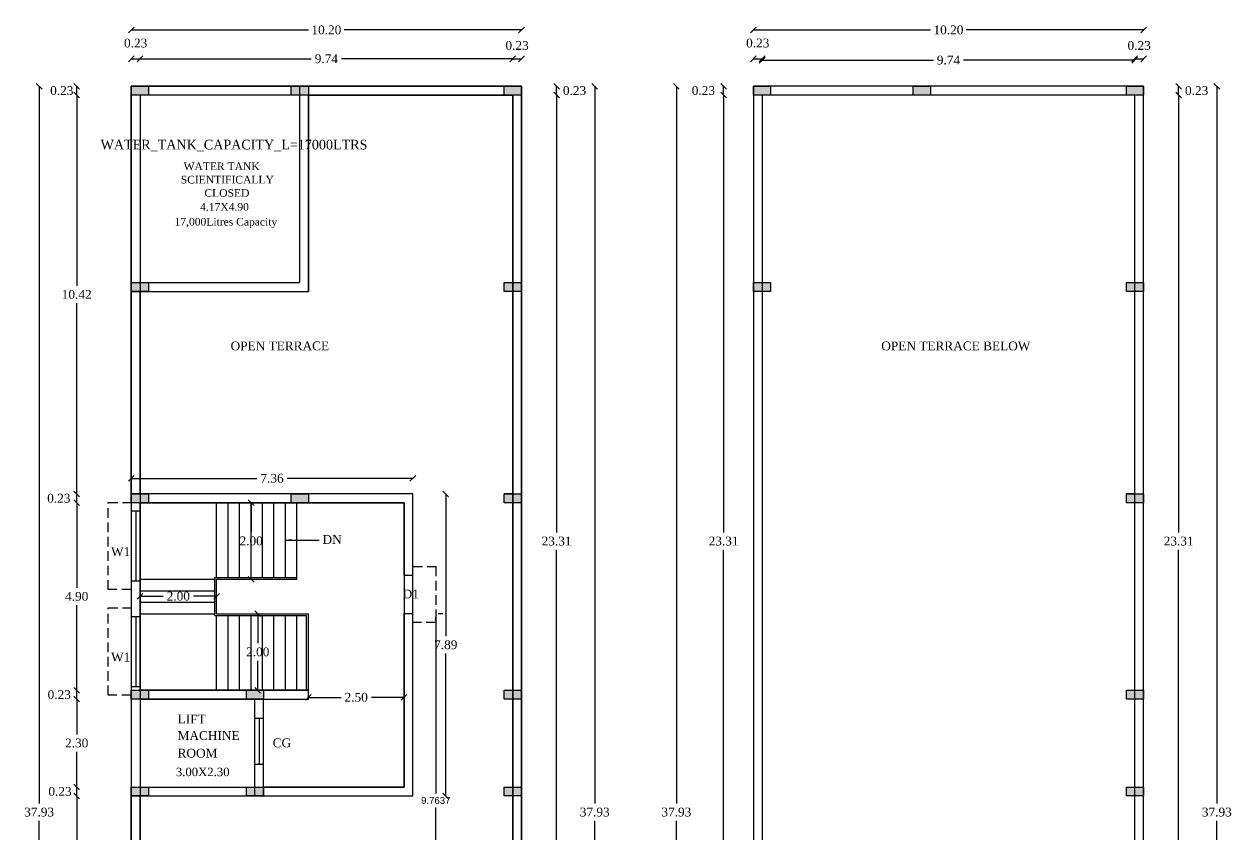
# Model space of a CAD drawing. Header units: metres. Extents: x 7889 to 8063, y -2348 to -2272.
# Drawn here: x 7954.78 to 7986.35, y -2320.19 to -2299.03 of the extents above; entities that cross this region are included whole.
import ezdxf
from ezdxf.enums import TextEntityAlignment as Align

# ---------------------------------------------------------------- set-up
doc = ezdxf.new("R2010")
doc.units = ezdxf.units.M
doc.header["$MEASUREMENT"] = 0
doc.linetypes.add('HIDDEN', pattern=[0.375, 0.25, -0.125])
for name, color, linetype in [('BLK_1_FLR_4_BLT_UP_AREA', 7, 'Continuous'), ('BLK_1_FLR_4_CARPET_AREA', 10, 'Continuous'), ('BLK_1_FLR_4_ROOF_AREA', 7, 'Continuous'), ('BLK_1_FLR_5_ROOF_AREA', 7, 'Continuous'), ('SOLAR_PANEL', 1, 'Continuous'), ('WATER_TANK_CALCULATION', 150, 'Continuous')]:
    doc.layers.add(name, color=color, linetype=linetype)
doc.layers.add('BLK_1_FLR_4_LIFT_1', color=232, linetype='Continuous', lineweight=0)
doc.layers.add('DIST_EXIT', color=7, linetype='Continuous', lineweight=0)
doc.styles.add('ED', font='romantic.ttf', dxfattribs={"width": 0.96})
doc.styles.add('Isa-', font='times.ttf')
doc.styles.get("Standard").update_dxf_attribs({"font": 'arial.ttf'})
doc.styles.add('STYLE2', font='times.ttf')
doc.dimstyles.new('ISO-25', dxfattribs={"dimscale": 0, "dimtxt": 0.23, "dimasz": 0.15, "dimexe": 1.25, "dimexo": 0.625, "dimgap": 0.11, "dimtad": 0, "dimtih": 1, "dimtoh": 1, "dimzin": 1, "dimdsep": 46, "dimtxsty": 'STYLE2', "dimblk": 'OBLIQUE', "dimcen": 0, "dimse1": 1, "dimse2": 1, "dimclrd": 1, "dimclrt": 3, "dimadec": 0, "dimazin": 2, "dimtfac": 1, "dimtix": 1, "dimtofl": 0, "dimtmove": 0, "dimatfit": 3, "dimfxl": 0, "dimtolj": 1, "dimarcsym": 0})
doc.dimstyles.new('STANDARD$0', dxfattribs={"dimtxt": 0.5, "dimasz": 0.1, "dimexe": 2, "dimexo": 2, "dimgap": 0, "dimtad": 0, "dimzin": 0, "dimdsep": 46, "dimtxsty": 'Standard', "dimblk": 'OBLIQUE', "dimcen": -0.0625, "dimse1": 1, "dimse2": 1, "dimclrd": 3, "dimclre": 9, "dimadec": 0, "dimazin": 0, "dimtfac": 1, "dimtix": 1, "dimtofl": 0, "dimtmove": 2, "dimatfit": 3, "dimldrblk": 'OBLIQUE', "dimfxl": 0, "dimtolj": 1, "dimtzin": 0, "dimarcsym": 0})

# ---------------------------------------------------------------- blocks, each defined once
blk = doc.blocks.new('_Oblique')
at = {"color": 0, "linetype": 'ByBlock', "lineweight": -2}
blk.add_line((-0.5, -0.5), (0.5, 0.5), dxfattribs=at)
blk = doc.blocks.new('*D276')
at = {"color": 1, "lineweight": -2}
for p, q in [((7957.813, -2313.98), (7958.416, -2313.98)), ((7959.813, -2313.98), (7959.211, -2313.98))]:
    blk.add_line(p, q, dxfattribs=at)
at = {"layer": 'Defpoints', "color": 0}
for p in [(7957.813, -2313.996), (7959.813, -2313.98), (7959.813, -2313.986)]:
    blk.add_point(p, dxfattribs=at)
at = {"color": 1, "lineweight": -2, "xscale": 0.15, "yscale": 0.15, "zscale": 0.15, "rotation": 180}
blk.add_blockref('_Oblique', (7957.813, -2313.98), dxfattribs=at)
at = {"color": 1, "lineweight": -2, "xscale": 0.15, "yscale": 0.15, "zscale": 0.15}
blk.add_blockref('_Oblique', (7959.813, -2313.98), dxfattribs=at)
at = {"color": 3, "insert": (7958.813, -2313.98), "char_height": 0.23, "attachment_point": 5, "style": 'STYLE2'}
blk.add_mtext('\\A1;2.00', dxfattribs=at)
blk = doc.blocks.new('*D277')
at = {"color": 1, "lineweight": -2}
for p, q in [((7960.718, -2311.536), (7960.718, -2312.309)), ((7960.718, -2313.536), (7960.718, -2312.764))]:
    blk.add_line(p, q, dxfattribs=at)
at = {"layer": 'Defpoints', "color": 0}
for p in [(7960.718, -2311.536), (7960.847, -2311.536), (7960.718, -2313.536)]:
    blk.add_point(p, dxfattribs=at)
at = {"color": 1, "lineweight": -2, "xscale": 0.15, "yscale": 0.15, "zscale": 0.15}
for p, rotation in [((7960.718, -2311.536), 90), ((7960.718, -2313.536), 270)]:
    blk.add_blockref('_Oblique', p, dxfattribs=dict(at, rotation=rotation))
at = {"color": 3, "insert": (7960.718, -2312.536), "char_height": 0.23, "attachment_point": 5, "style": 'STYLE2'}
blk.add_mtext('\\A1;2.00', dxfattribs=at)
blk = doc.blocks.new('*D278')
at = {"color": 1, "lineweight": -2}
for p, q in [((7960.889, -2314.436), (7960.889, -2315.209)), ((7960.889, -2316.436), (7960.889, -2315.664))]:
    blk.add_line(p, q, dxfattribs=at)
at = {"layer": 'Defpoints', "color": 0}
for p in [(7960.889, -2314.436), (7960.889, -2316.436), (7960.889, -2316.436)]:
    blk.add_point(p, dxfattribs=at)
at = {"color": 1, "lineweight": -2, "xscale": 0.15, "yscale": 0.15, "zscale": 0.15}
for p, rotation in [((7960.889, -2314.436), 90), ((7960.889, -2316.436), 270)]:
    blk.add_blockref('_Oblique', p, dxfattribs=dict(at, rotation=rotation))
at = {"color": 3, "insert": (7960.889, -2315.436), "char_height": 0.23, "attachment_point": 5, "style": 'STYLE2'}
blk.add_mtext('\\A1;2.00', dxfattribs=at)
blk = doc.blocks.new('*D314')
at = {"color": 1, "lineweight": -2}
for p, q in [((7962.213, -2316.622), (7963.066, -2316.622)), ((7964.713, -2316.622), (7963.861, -2316.622))]:
    blk.add_line(p, q, dxfattribs=at)
at = {"layer": 'Defpoints', "color": 0}
for p in [(7962.213, -2316.666), (7964.713, -2316.622), (7964.713, -2316.666)]:
    blk.add_point(p, dxfattribs=at)
at = {"color": 1, "lineweight": -2, "xscale": 0.15, "yscale": 0.15, "zscale": 0.15, "rotation": 180}
blk.add_blockref('_Oblique', (7962.213, -2316.622), dxfattribs=at)
at = {"color": 1, "lineweight": -2, "xscale": 0.15, "yscale": 0.15, "zscale": 0.15}
blk.add_blockref('_Oblique', (7964.713, -2316.622), dxfattribs=at)
at = {"color": 3, "insert": (7963.463, -2316.622), "char_height": 0.23, "attachment_point": 5, "style": 'STYLE2'}
blk.add_mtext('\\A1;2.50', dxfattribs=at)
blk = doc.blocks.new('*D283')
at = {"color": 1, "lineweight": -2}
blk.add_line((7957.583, -2299.94), (7957.813, -2299.94), dxfattribs=at)
at = {"layer": 'Defpoints', "color": 0}
for p in [(7957.813, -2299.94), (7957.583, -2301.94), (7957.813, -2301.94)]:
    blk.add_point(p, dxfattribs=at)
at = {"color": 1, "lineweight": -2, "xscale": 0.15, "yscale": 0.15, "zscale": 0.15, "rotation": 180}
blk.add_blockref('_Oblique', (7957.583, -2299.94), dxfattribs=at)
at = {"color": 1, "lineweight": -2, "xscale": 0.15, "yscale": 0.15, "zscale": 0.15}
blk.add_blockref('_Oblique', (7957.813, -2299.94), dxfattribs=at)
at = {"color": 3, "insert": (7957.698, -2299.53), "char_height": 0.23, "attachment_point": 5, "style": 'STYLE2'}
blk.add_mtext('\\A1;0.23', dxfattribs=at)
blk = doc.blocks.new('*D284')
at = {"color": 1, "lineweight": -2}
for p, q in [((7957.813, -2299.94), (7962.289, -2299.94)), ((7967.553, -2299.94), (7963.078, -2299.94))]:
    blk.add_line(p, q, dxfattribs=at)
at = {"layer": 'Defpoints', "color": 0}
for p in [(7967.553, -2299.94), (7957.813, -2301.94), (7967.553, -2303.779)]:
    blk.add_point(p, dxfattribs=at)
at = {"color": 1, "lineweight": -2, "xscale": 0.15, "yscale": 0.15, "zscale": 0.15, "rotation": 180}
blk.add_blockref('_Oblique', (7957.813, -2299.94), dxfattribs=at)
at = {"color": 1, "lineweight": -2, "xscale": 0.15, "yscale": 0.15, "zscale": 0.15}
blk.add_blockref('_Oblique', (7967.553, -2299.94), dxfattribs=at)
at = {"color": 3, "insert": (7962.683, -2299.94), "char_height": 0.23, "attachment_point": 5, "style": 'STYLE2'}
blk.add_mtext('\\A1;9.74', dxfattribs=at)
blk = doc.blocks.new('*D285')
at = {"color": 1, "lineweight": -2}
blk.add_line((7967.553, -2299.94), (7967.783, -2299.94), dxfattribs=at)
at = {"layer": 'Defpoints', "color": 0}
for p in [(7967.783, -2299.94), (7967.553, -2303.779), (7967.783, -2303.827)]:
    blk.add_point(p, dxfattribs=at)
at = {"color": 1, "lineweight": -2, "xscale": 0.15, "yscale": 0.15, "zscale": 0.15, "rotation": 180}
blk.add_blockref('_Oblique', (7967.553, -2299.94), dxfattribs=at)
at = {"color": 1, "lineweight": -2, "xscale": 0.15, "yscale": 0.15, "zscale": 0.15}
blk.add_blockref('_Oblique', (7967.783, -2299.94), dxfattribs=at)
at = {"color": 3, "insert": (7967.668, -2299.593), "char_height": 0.23, "attachment_point": 5, "style": 'STYLE2'}
blk.add_mtext('\\A1;0.23', dxfattribs=at)
blk = doc.blocks.new('*D286')
at = {"color": 1, "lineweight": -2}
for p, q in [((7957.583, -2299.186), (7962.217, -2299.186)), ((7967.783, -2299.186), (7963.149, -2299.186))]:
    blk.add_line(p, q, dxfattribs=at)
at = {"layer": 'Defpoints', "color": 0}
for p in [(7967.783, -2299.186), (7957.583, -2303.71), (7967.783, -2303.71)]:
    blk.add_point(p, dxfattribs=at)
at = {"color": 1, "lineweight": -2, "xscale": 0.15, "yscale": 0.15, "zscale": 0.15, "rotation": 180}
blk.add_blockref('_Oblique', (7957.583, -2299.186), dxfattribs=at)
at = {"color": 1, "lineweight": -2, "xscale": 0.15, "yscale": 0.15, "zscale": 0.15}
blk.add_blockref('_Oblique', (7967.783, -2299.186), dxfattribs=at)
at = {"color": 3, "insert": (7962.683, -2299.186), "char_height": 0.23, "attachment_point": 5, "style": 'STYLE2'}
blk.add_mtext('\\A1;10.20', dxfattribs=at)
blk = doc.blocks.new('*D296')
at = {"color": 1, "lineweight": -2}
for p, q in [((7956.157, -2319.196), (7956.157, -2321.469)), ((7956.157, -2324.196), (7956.157, -2321.924))]:
    blk.add_line(p, q, dxfattribs=at)
at = {"layer": 'Defpoints', "color": 0}
for p in [(7956.157, -2319.196), (7959.266, -2319.196), (7958.914, -2324.196)]:
    blk.add_point(p, dxfattribs=at)
at = {"color": 1, "lineweight": -2, "xscale": 0.15, "yscale": 0.15, "zscale": 0.15}
for p, rotation in [((7956.157, -2319.196), 90), ((7956.157, -2324.196), 270)]:
    blk.add_blockref('_Oblique', p, dxfattribs=dict(at, rotation=rotation))
at = {"color": 3, "insert": (7956.157, -2321.696), "char_height": 0.23, "attachment_point": 5, "style": 'STYLE2'}
blk.add_mtext('\\A1;5.00', dxfattribs=at)
blk = doc.blocks.new('*D297')
at = {"color": 1, "lineweight": -2}
blk.add_line((7956.157, -2319.196), (7956.157, -2318.966), dxfattribs=at)
at = {"layer": 'Defpoints', "color": 0}
for p in [(7956.157, -2318.966), (7959.315, -2318.966), (7959.266, -2319.196)]:
    blk.add_point(p, dxfattribs=at)
at = {"color": 1, "lineweight": -2, "xscale": 0.15, "yscale": 0.15, "zscale": 0.15}
for p, rotation in [((7956.157, -2318.966), 90), ((7956.157, -2319.196), 270)]:
    blk.add_blockref('_Oblique', p, dxfattribs=dict(at, rotation=rotation))
at = {"color": 3, "insert": (7955.721, -2319.081), "char_height": 0.23, "attachment_point": 5, "style": 'STYLE2'}
blk.add_mtext('\\A1;0.23', dxfattribs=at)
blk = doc.blocks.new('*D298')
at = {"color": 1, "lineweight": -2}
for p, q in [((7956.157, -2316.666), (7956.157, -2317.589)), ((7956.157, -2318.966), (7956.157, -2318.044))]:
    blk.add_line(p, q, dxfattribs=at)
at = {"layer": 'Defpoints', "color": 0}
for p in [(7956.157, -2316.666), (7959.403, -2316.666), (7959.315, -2318.966)]:
    blk.add_point(p, dxfattribs=at)
at = {"color": 1, "lineweight": -2, "xscale": 0.15, "yscale": 0.15, "zscale": 0.15}
for p, rotation in [((7956.157, -2316.666), 90), ((7956.157, -2318.966), 270)]:
    blk.add_blockref('_Oblique', p, dxfattribs=dict(at, rotation=rotation))
at = {"color": 3, "insert": (7956.157, -2317.816), "char_height": 0.23, "attachment_point": 5, "style": 'STYLE2'}
blk.add_mtext('\\A1;2.30', dxfattribs=at)
blk = doc.blocks.new('*D299')
at = {"color": 1, "lineweight": -2}
blk.add_line((7956.157, -2316.666), (7956.157, -2316.436), dxfattribs=at)
at = {"layer": 'Defpoints', "color": 0}
for p in [(7956.157, -2316.436), (7959.442, -2316.436), (7959.403, -2316.666)]:
    blk.add_point(p, dxfattribs=at)
at = {"color": 1, "lineweight": -2, "xscale": 0.15, "yscale": 0.15, "zscale": 0.15}
for p, rotation in [((7956.157, -2316.436), 90), ((7956.157, -2316.666), 270)]:
    blk.add_blockref('_Oblique', p, dxfattribs=dict(at, rotation=rotation))
at = {"color": 3, "insert": (7955.701, -2316.551), "char_height": 0.23, "attachment_point": 5, "style": 'STYLE2'}
blk.add_mtext('\\A1;0.23', dxfattribs=at)
blk = doc.blocks.new('*D300')
at = {"color": 1, "lineweight": -2}
for p, q in [((7956.157, -2311.536), (7956.157, -2313.759)), ((7956.157, -2316.436), (7956.157, -2314.214))]:
    blk.add_line(p, q, dxfattribs=at)
at = {"layer": 'Defpoints', "color": 0}
for p in [(7956.157, -2311.536), (7959.135, -2311.536), (7959.442, -2316.436)]:
    blk.add_point(p, dxfattribs=at)
at = {"color": 1, "lineweight": -2, "xscale": 0.15, "yscale": 0.15, "zscale": 0.15}
for p, rotation in [((7956.157, -2311.536), 90), ((7956.157, -2316.436), 270)]:
    blk.add_blockref('_Oblique', p, dxfattribs=dict(at, rotation=rotation))
at = {"color": 3, "insert": (7956.157, -2313.986), "char_height": 0.23, "attachment_point": 5, "style": 'STYLE2'}
blk.add_mtext('\\A1;4.90', dxfattribs=at)
blk = doc.blocks.new('*D301')
at = {"color": 1, "lineweight": -2}
blk.add_line((7956.157, -2311.536), (7956.157, -2311.306), dxfattribs=at)
at = {"layer": 'Defpoints', "color": 0}
for p in [(7956.157, -2311.306), (7959.132, -2311.306), (7959.135, -2311.536)]:
    blk.add_point(p, dxfattribs=at)
at = {"color": 1, "lineweight": -2, "xscale": 0.15, "yscale": 0.15, "zscale": 0.15}
for p, rotation in [((7956.157, -2311.306), 90), ((7956.157, -2311.536), 270)]:
    blk.add_blockref('_Oblique', p, dxfattribs=dict(at, rotation=rotation))
at = {"color": 3, "insert": (7955.69, -2311.421), "char_height": 0.23, "attachment_point": 5, "style": 'STYLE2'}
blk.add_mtext('\\A1;0.23', dxfattribs=at)
blk = doc.blocks.new('*D302')
at = {"color": 1, "lineweight": -2}
for p, q in [((7956.157, -2300.886), (7956.157, -2305.869)), ((7956.157, -2311.306), (7956.157, -2306.324))]:
    blk.add_line(p, q, dxfattribs=at)
at = {"layer": 'Defpoints', "color": 0}
for p in [(7956.157, -2300.886), (7960.089, -2300.886), (7959.132, -2311.306)]:
    blk.add_point(p, dxfattribs=at)
at = {"color": 1, "lineweight": -2, "xscale": 0.15, "yscale": 0.15, "zscale": 0.15}
for p, rotation in [((7956.157, -2300.886), 90), ((7956.157, -2311.306), 270)]:
    blk.add_blockref('_Oblique', p, dxfattribs=dict(at, rotation=rotation))
at = {"color": 3, "insert": (7956.157, -2306.096), "char_height": 0.23, "attachment_point": 5, "style": 'STYLE2'}
blk.add_mtext('\\A1;10.42', dxfattribs=at)
blk = doc.blocks.new('*D303')
at = {"color": 1, "lineweight": -2}
blk.add_line((7956.157, -2300.886), (7956.157, -2300.656), dxfattribs=at)
at = {"layer": 'Defpoints', "color": 0}
for p in [(7956.157, -2300.656), (7960.138, -2300.656), (7960.089, -2300.886)]:
    blk.add_point(p, dxfattribs=at)
at = {"color": 1, "lineweight": -2, "xscale": 0.15, "yscale": 0.15, "zscale": 0.15}
for p, rotation in [((7956.157, -2300.656), 90), ((7956.157, -2300.886), 270)]:
    blk.add_blockref('_Oblique', p, dxfattribs=dict(at, rotation=rotation))
at = {"color": 3, "insert": (7955.768, -2300.771), "char_height": 0.23, "attachment_point": 5, "style": 'STYLE2'}
blk.add_mtext('\\A1;0.23', dxfattribs=at)
blk = doc.blocks.new('*D304')
at = {"color": 1, "lineweight": -2}
for p, q in [((7955.175, -2300.656), (7955.175, -2319.394)), ((7955.175, -2338.586), (7955.175, -2319.849))]:
    blk.add_line(p, q, dxfattribs=at)
at = {"layer": 'Defpoints', "color": 0}
for p in [(7955.175, -2300.656), (7963.183, -2300.656), (7963.183, -2338.586)]:
    blk.add_point(p, dxfattribs=at)
at = {"color": 1, "lineweight": -2, "xscale": 0.15, "yscale": 0.15, "zscale": 0.15}
for p, rotation in [((7955.175, -2300.656), 90), ((7955.175, -2338.586), 270)]:
    blk.add_blockref('_Oblique', p, dxfattribs=dict(at, rotation=rotation))
at = {"color": 3, "insert": (7955.175, -2319.621), "char_height": 0.23, "attachment_point": 5, "style": 'STYLE2'}
blk.add_mtext('\\A1;37.93', dxfattribs=at)
blk = doc.blocks.new('*D346')
at = {"color": 1, "lineweight": -2}
for p, q in [((7968.7, -2300.886), (7968.7, -2312.314)), ((7968.7, -2324.196), (7968.7, -2312.769))]:
    blk.add_line(p, q, dxfattribs=at)
at = {"layer": 'Defpoints', "color": 0}
for p in [(7966.101, -2300.886), (7968.7, -2300.886), (7966.686, -2324.196)]:
    blk.add_point(p, dxfattribs=at)
at = {"color": 1, "lineweight": -2, "xscale": 0.15, "yscale": 0.15, "zscale": 0.15}
for p, rotation in [((7968.7, -2300.886), 90), ((7968.7, -2324.196), 270)]:
    blk.add_blockref('_Oblique', p, dxfattribs=dict(at, rotation=rotation))
at = {"color": 3, "insert": (7968.7, -2312.541), "char_height": 0.23, "attachment_point": 5, "style": 'STYLE2'}
blk.add_mtext('\\A1;23.31', dxfattribs=at)
blk = doc.blocks.new('*D347')
at = {"color": 1, "lineweight": -2}
blk.add_line((7968.7, -2300.886), (7968.7, -2300.656), dxfattribs=at)
at = {"layer": 'Defpoints', "color": 0}
for p in [(7966.139, -2300.656), (7968.7, -2300.656), (7966.101, -2300.886)]:
    blk.add_point(p, dxfattribs=at)
at = {"color": 1, "lineweight": -2, "xscale": 0.15, "yscale": 0.15, "zscale": 0.15}
for p, rotation in [((7968.7, -2300.656), 90), ((7968.7, -2300.886), 270)]:
    blk.add_blockref('_Oblique', p, dxfattribs=dict(at, rotation=rotation))
at = {"color": 3, "insert": (7969.17, -2300.771), "char_height": 0.23, "attachment_point": 5, "style": 'STYLE2'}
blk.add_mtext('\\A1;0.23', dxfattribs=at)
blk = doc.blocks.new('*D77')
at = {"color": 1, "lineweight": -2}
for p, q in [((7969.698, -2300.656), (7969.698, -2319.394)), ((7969.698, -2338.586), (7969.698, -2319.849))]:
    blk.add_line(p, q, dxfattribs=at)
at = {"layer": 'Defpoints', "color": 0}
for p in [(7963.183, -2300.656), (7969.698, -2300.656), (7963.183, -2338.586)]:
    blk.add_point(p, dxfattribs=at)
at = {"color": 1, "lineweight": -2, "xscale": 0.15, "yscale": 0.15, "zscale": 0.15}
for p, rotation in [((7969.698, -2300.656), 90), ((7969.698, -2338.586), 270)]:
    blk.add_blockref('_Oblique', p, dxfattribs=dict(at, rotation=rotation))
at = {"color": 3, "insert": (7969.698, -2319.621), "char_height": 0.23, "attachment_point": 5, "style": 'STYLE2'}
blk.add_mtext('\\A1;37.93', dxfattribs=at)
blk = doc.blocks.new('*D356')
at = {"color": 1, "lineweight": -2}
for p, q in [((7957.583, -2310.9), (7960.869, -2310.9)), ((7964.943, -2310.9), (7961.658, -2310.9))]:
    blk.add_line(p, q, dxfattribs=at)
at = {"layer": 'Defpoints', "color": 0}
for p in [(7957.583, -2310.9), (7957.583, -2311.306), (7964.943, -2311.306)]:
    blk.add_point(p, dxfattribs=at)
at = {"color": 1, "lineweight": -2, "xscale": 0.15, "yscale": 0.15, "zscale": 0.15, "rotation": 180}
blk.add_blockref('_Oblique', (7957.583, -2310.9), dxfattribs=at)
at = {"color": 1, "lineweight": -2, "xscale": 0.15, "yscale": 0.15, "zscale": 0.15}
blk.add_blockref('_Oblique', (7964.943, -2310.9), dxfattribs=at)
at = {"color": 3, "insert": (7961.263, -2310.9), "char_height": 0.23, "attachment_point": 5, "style": 'STYLE2'}
blk.add_mtext('\\A1;7.36', dxfattribs=at)
blk = doc.blocks.new('*D357')
at = {"color": 1, "lineweight": -2}
for p, q in [((7965.804, -2311.306), (7965.804, -2315.024)), ((7965.804, -2319.196), (7965.804, -2315.479))]:
    blk.add_line(p, q, dxfattribs=at)
at = {"layer": 'Defpoints', "color": 0}
for p in [(7964.943, -2311.306), (7964.943, -2319.196), (7965.804, -2319.196)]:
    blk.add_point(p, dxfattribs=at)
at = {"color": 1, "lineweight": -2, "xscale": 0.15, "yscale": 0.15, "zscale": 0.15}
for p, rotation in [((7965.804, -2311.306), 90), ((7965.804, -2319.196), 270)]:
    blk.add_blockref('_Oblique', p, dxfattribs=dict(at, rotation=rotation))
at = {"color": 3, "insert": (7965.804, -2315.251), "char_height": 0.23, "attachment_point": 5, "style": 'STYLE2'}
blk.add_mtext('\\A1;7.89', dxfattribs=at)
blk = doc.blocks.new('*D322')
at = {"color": 1, "lineweight": -2}
blk.add_line((7973.844, -2299.94), (7974.074, -2299.94), dxfattribs=at)
at = {"layer": 'Defpoints', "color": 0}
for p in [(7974.074, -2299.94), (7973.844, -2301.94), (7974.074, -2301.94)]:
    blk.add_point(p, dxfattribs=at)
at = {"color": 1, "lineweight": -2, "xscale": 0.15, "yscale": 0.15, "zscale": 0.15, "rotation": 180}
blk.add_blockref('_Oblique', (7973.844, -2299.94), dxfattribs=at)
at = {"color": 1, "lineweight": -2, "xscale": 0.15, "yscale": 0.15, "zscale": 0.15}
blk.add_blockref('_Oblique', (7974.074, -2299.94), dxfattribs=at)
at = {"color": 3, "insert": (7973.959, -2299.53), "char_height": 0.23, "attachment_point": 5, "style": 'STYLE2'}
blk.add_mtext('\\A1;0.23', dxfattribs=at)
blk = doc.blocks.new('*D323')
at = {"color": 1, "lineweight": -2}
for p, q in [((7974.074, -2299.975), (7978.55, -2299.975)), ((7983.814, -2299.975), (7979.339, -2299.975))]:
    blk.add_line(p, q, dxfattribs=at)
at = {"layer": 'Defpoints', "color": 0}
for p in [(7983.814, -2299.975), (7974.074, -2301.975), (7983.814, -2303.779)]:
    blk.add_point(p, dxfattribs=at)
at = {"color": 1, "lineweight": -2, "xscale": 0.15, "yscale": 0.15, "zscale": 0.15, "rotation": 180}
blk.add_blockref('_Oblique', (7974.074, -2299.975), dxfattribs=at)
at = {"color": 1, "lineweight": -2, "xscale": 0.15, "yscale": 0.15, "zscale": 0.15}
blk.add_blockref('_Oblique', (7983.814, -2299.975), dxfattribs=at)
at = {"color": 3, "insert": (7978.944, -2299.975), "char_height": 0.23, "attachment_point": 5, "style": 'STYLE2'}
blk.add_mtext('\\A1;9.74', dxfattribs=at)
blk = doc.blocks.new('*D324')
at = {"color": 1, "lineweight": -2}
blk.add_line((7983.814, -2299.94), (7984.044, -2299.94), dxfattribs=at)
at = {"layer": 'Defpoints', "color": 0}
for p in [(7984.044, -2299.94), (7983.814, -2303.779), (7984.044, -2303.827)]:
    blk.add_point(p, dxfattribs=at)
at = {"color": 1, "lineweight": -2, "xscale": 0.15, "yscale": 0.15, "zscale": 0.15, "rotation": 180}
blk.add_blockref('_Oblique', (7983.814, -2299.94), dxfattribs=at)
at = {"color": 1, "lineweight": -2, "xscale": 0.15, "yscale": 0.15, "zscale": 0.15}
blk.add_blockref('_Oblique', (7984.044, -2299.94), dxfattribs=at)
at = {"color": 3, "insert": (7983.929, -2299.593), "char_height": 0.23, "attachment_point": 5, "style": 'STYLE2'}
blk.add_mtext('\\A1;0.23', dxfattribs=at)
blk = doc.blocks.new('*D325')
at = {"color": 1, "lineweight": -2}
for p, q in [((7973.844, -2299.186), (7978.478, -2299.186)), ((7984.044, -2299.186), (7979.41, -2299.186))]:
    blk.add_line(p, q, dxfattribs=at)
at = {"layer": 'Defpoints', "color": 0}
for p in [(7984.044, -2299.186), (7973.844, -2303.71), (7984.044, -2303.71)]:
    blk.add_point(p, dxfattribs=at)
at = {"color": 1, "lineweight": -2, "xscale": 0.15, "yscale": 0.15, "zscale": 0.15, "rotation": 180}
blk.add_blockref('_Oblique', (7973.844, -2299.186), dxfattribs=at)
at = {"color": 1, "lineweight": -2, "xscale": 0.15, "yscale": 0.15, "zscale": 0.15}
blk.add_blockref('_Oblique', (7984.044, -2299.186), dxfattribs=at)
at = {"color": 3, "insert": (7978.944, -2299.186), "char_height": 0.23, "attachment_point": 5, "style": 'STYLE2'}
blk.add_mtext('\\A1;10.20', dxfattribs=at)
blk = doc.blocks.new('*D328')
at = {"color": 1, "lineweight": -2}
for p, q in [((7984.961, -2300.886), (7984.961, -2312.314)), ((7984.961, -2324.196), (7984.961, -2312.769))]:
    blk.add_line(p, q, dxfattribs=at)
at = {"layer": 'Defpoints', "color": 0}
for p in [(7982.363, -2300.886), (7984.961, -2300.886), (7981.041, -2324.196)]:
    blk.add_point(p, dxfattribs=at)
at = {"color": 1, "lineweight": -2, "xscale": 0.15, "yscale": 0.15, "zscale": 0.15}
for p, rotation in [((7984.961, -2300.886), 90), ((7984.961, -2324.196), 270)]:
    blk.add_blockref('_Oblique', p, dxfattribs=dict(at, rotation=rotation))
at = {"color": 3, "insert": (7984.961, -2312.541), "char_height": 0.23, "attachment_point": 5, "style": 'STYLE2'}
blk.add_mtext('\\A1;23.31', dxfattribs=at)
blk = doc.blocks.new('*D329')
at = {"color": 1, "lineweight": -2}
blk.add_line((7984.961, -2300.886), (7984.961, -2300.656), dxfattribs=at)
at = {"layer": 'Defpoints', "color": 0}
for p in [(7982.401, -2300.656), (7984.961, -2300.656), (7982.363, -2300.886)]:
    blk.add_point(p, dxfattribs=at)
at = {"color": 1, "lineweight": -2, "xscale": 0.15, "yscale": 0.15, "zscale": 0.15}
for p, rotation in [((7984.961, -2300.656), 90), ((7984.961, -2300.886), 270)]:
    blk.add_blockref('_Oblique', p, dxfattribs=dict(at, rotation=rotation))
at = {"color": 3, "insert": (7985.431, -2300.771), "char_height": 0.23, "attachment_point": 5, "style": 'STYLE2'}
blk.add_mtext('\\A1;0.23', dxfattribs=at)
blk = doc.blocks.new('*D73')
at = {"color": 1, "lineweight": -2}
for p, q in [((7985.959, -2300.656), (7985.959, -2319.394)), ((7985.959, -2338.586), (7985.959, -2319.849))]:
    blk.add_line(p, q, dxfattribs=at)
at = {"layer": 'Defpoints', "color": 0}
for p in [(7979.444, -2300.656), (7985.959, -2300.656), (7979.444, -2338.586)]:
    blk.add_point(p, dxfattribs=at)
at = {"color": 1, "lineweight": -2, "xscale": 0.15, "yscale": 0.15, "zscale": 0.15}
for p, rotation in [((7985.959, -2300.656), 90), ((7985.959, -2338.586), 270)]:
    blk.add_blockref('_Oblique', p, dxfattribs=dict(at, rotation=rotation))
at = {"color": 3, "insert": (7985.959, -2319.621), "char_height": 0.23, "attachment_point": 5, "style": 'STYLE2'}
blk.add_mtext('\\A1;37.93', dxfattribs=at)
blk = doc.blocks.new('*D341')
at = {"color": 1, "lineweight": -2}
for p, q in [((7973.066, -2300.886), (7973.066, -2312.314)), ((7973.066, -2324.196), (7973.066, -2312.769))]:
    blk.add_line(p, q, dxfattribs=at)
at = {"layer": 'Defpoints', "color": 0}
for p in [(7973.066, -2300.886), (7975.171, -2300.886), (7975.463, -2324.196)]:
    blk.add_point(p, dxfattribs=at)
at = {"color": 1, "lineweight": -2, "xscale": 0.15, "yscale": 0.15, "zscale": 0.15}
for p, rotation in [((7973.066, -2300.886), 90), ((7973.066, -2324.196), 270)]:
    blk.add_blockref('_Oblique', p, dxfattribs=dict(at, rotation=rotation))
at = {"color": 3, "insert": (7973.066, -2312.541), "char_height": 0.23, "attachment_point": 5, "style": 'STYLE2'}
blk.add_mtext('\\A1;23.31', dxfattribs=at)
blk = doc.blocks.new('*D342')
at = {"color": 1, "lineweight": -2}
blk.add_line((7973.066, -2300.886), (7973.066, -2300.656), dxfattribs=at)
at = {"layer": 'Defpoints', "color": 0}
for p in [(7973.066, -2300.656), (7975.284, -2300.656), (7975.171, -2300.886)]:
    blk.add_point(p, dxfattribs=at)
at = {"color": 1, "lineweight": -2, "xscale": 0.15, "yscale": 0.15, "zscale": 0.15}
for p, rotation in [((7973.066, -2300.656), 90), ((7973.066, -2300.886), 270)]:
    blk.add_blockref('_Oblique', p, dxfattribs=dict(at, rotation=rotation))
at = {"color": 3, "insert": (7972.538, -2300.771), "char_height": 0.23, "attachment_point": 5, "style": 'STYLE2'}
blk.add_mtext('\\A1;0.23', dxfattribs=at)
blk = doc.blocks.new('*D74')
at = {"color": 1, "lineweight": -2}
for p, q in [((7971.831, -2300.656), (7971.831, -2319.394)), ((7971.831, -2338.586), (7971.831, -2319.849))]:
    blk.add_line(p, q, dxfattribs=at)
at = {"layer": 'Defpoints', "color": 0}
for p in [(7971.831, -2300.656), (7979.444, -2300.656), (7979.444, -2338.586)]:
    blk.add_point(p, dxfattribs=at)
at = {"color": 1, "lineweight": -2, "xscale": 0.15, "yscale": 0.15, "zscale": 0.15}
for p, rotation in [((7971.831, -2300.656), 90), ((7971.831, -2338.586), 270)]:
    blk.add_blockref('_Oblique', p, dxfattribs=dict(at, rotation=rotation))
at = {"color": 3, "insert": (7971.831, -2319.621), "char_height": 0.23, "attachment_point": 5, "style": 'STYLE2'}
blk.add_mtext('\\A1;37.93', dxfattribs=at)
blk = doc.blocks.new('*D155')
at = {"layer": 'Defpoints', "color": 0}
for p in [(7965.543, -2314.433), (7965.543, -2324.196), (7965.543, -2324.196)]:
    blk.add_point(p, dxfattribs=at)
at = {"layer": 'DIST_EXIT', "color": 0, "lineweight": -2}
for p, q in [((7965.606, -2314.433), (7965.723, -2314.433)), ((7965.543, -2314.613), (7965.543, -2319.133)), ((7965.543, -2324.016), (7965.543, -2319.497)), ((7965.606, -2324.196), (7965.723, -2324.196))]:
    blk.add_line(p, q, dxfattribs=at)
at = {"layer": 'DIST_EXIT', "color": 0}
for points in [[(7965.513, -2314.613), (7965.573, -2314.613), (7965.543, -2314.433)], [(7965.513, -2324.016), (7965.573, -2324.016), (7965.543, -2324.196)]]:
    blk.add_solid(points, dxfattribs=at)
at = {"layer": 'DIST_EXIT', "color": 0, "insert": (7965.543, -2319.315), "char_height": 0.18, "attachment_point": 5}
blk.add_mtext('\\A1;9.7637', dxfattribs=at)

msp = doc.modelspace()

# ---------------------------------------------------------------- hatches: boundary and pattern name
for points in [[(7958.03324, -2300.8865), (7958.03324, -2300.6565), (7957.58324, -2300.6565), (7957.58324, -2300.8865)], [(7962.21324, -2300.8865), (7962.21324, -2300.6565), (7961.76324, -2300.6565), (7961.76324, -2300.8865)], [(7967.78324, -2300.8865), (7967.78324, -2300.6565), (7967.33324, -2300.6565), (7967.33324, -2300.8865)], [(7974.29431, -2300.8865), (7974.29431, -2300.6565), (7973.84431, -2300.6565), (7973.84431, -2300.8865)], [(7978.47431, -2300.8865), (7978.47431, -2300.6565), (7978.02431, -2300.6565), (7978.02431, -2300.8865)], [(7984.04431, -2300.8865), (7984.04431, -2300.6565), (7983.59431, -2300.6565), (7983.59431, -2300.8865)], [(7958.03324, -2306.0165), (7958.03324, -2305.7865), (7957.58324, -2305.7865), (7957.58324, -2306.0165)], [(7958.03324, -2306.0165), (7958.03324, -2305.7865), (7957.58324, -2305.7865), (7957.58324, -2306.0165)], [(7967.78324, -2306.0165), (7967.78324, -2305.7865), (7967.33324, -2305.7865), (7967.33324, -2306.0165)], [(7974.29431, -2306.0165), (7974.29431, -2305.7865), (7973.84431, -2305.7865), (7973.84431, -2306.0165)], [(7974.29431, -2306.0165), (7974.29431, -2305.7865), (7973.84431, -2305.7865), (7973.84431, -2306.0165)], [(7984.04431, -2306.0165), (7984.04431, -2305.7865), (7983.59431, -2305.7865), (7983.59431, -2306.0165)], [(7958.03324, -2311.5365), (7958.03324, -2311.3065), (7957.58324, -2311.3065), (7957.58324, -2311.5365)], [(7962.21324, -2311.5365), (7962.21324, -2311.3065), (7961.76324, -2311.3065), (7961.76324, -2311.5365)], [(7967.78324, -2311.5365), (7967.78324, -2311.3065), (7967.33324, -2311.3065), (7967.33324, -2311.5365)], [(7984.04431, -2311.5365), (7984.04431, -2311.3065), (7983.59431, -2311.3065), (7983.59431, -2311.5365)], [(7958.03324, -2316.6665), (7958.03324, -2316.4365), (7957.58324, -2316.4365), (7957.58324, -2316.6665)], [(7961.04324, -2316.6665), (7961.04324, -2316.4365), (7960.59324, -2316.4365), (7960.59324, -2316.6665)], [(7967.78324, -2316.6665), (7967.78324, -2316.4365), (7967.33324, -2316.4365), (7967.33324, -2316.6665)], [(7984.04431, -2316.6665), (7984.04431, -2316.4365), (7983.59431, -2316.4365), (7983.59431, -2316.6665)], [(7958.03324, -2319.1965), (7958.03324, -2318.9665), (7957.58324, -2318.9665), (7957.58324, -2319.1965)], [(7961.04324, -2319.1965), (7961.04324, -2318.9665), (7960.59324, -2318.9665), (7960.59324, -2319.1965)], [(7967.78324, -2319.1965), (7967.78324, -2318.9665), (7967.33324, -2318.9665), (7967.33324, -2319.1965)], [(7984.04431, -2319.1965), (7984.04431, -2318.9665), (7983.59431, -2318.9665), (7983.59431, -2319.1965)]]:
    msp.add_hatch(color=5).paths.add_polyline_path(points)

# ---------------------------------------------------------------- linework, layer by layer
for p, q in [((7961.98324, -2300.6565), (7961.98324, -2305.7865)), ((7962.21324, -2300.6565), (7962.21324, -2306.0165)), ((7967.55324, -2300.8865), (7957.81324, -2300.8865)), ((7957.81324, -2300.8865), (7957.81324, -2328.5265)), ((7967.55324, -2305.7865), (7967.55324, -2300.8865)), ((7983.81431, -2300.8865), (7974.07431, -2300.8865)), ((7974.07431, -2300.8865), (7974.07431, -2329.42868)), ((7983.81431, -2305.7865), (7983.81431, -2300.8865)), ((7967.55324, -2337.0865), (7967.55324, -2304.6865)), ((7983.81431, -2337.0865), (7983.81431, -2304.6865)), ((7957.58324, -2305.7865), (7961.98324, -2305.7865)), ((7957.58324, -2306.0165), (7962.21324, -2306.0165)), ((7967.55324, -2328.5265), (7967.55324, -2307.2465)), ((7983.81431, -2328.5265), (7983.81431, -2307.2465)), ((7964.94324, -2311.3065), (7957.58324, -2311.3065)), ((7964.94324, -2313.4328), (7964.94324, -2311.3065)), ((7967.55324, -2311.3065), (7967.33324, -2311.3065)), ((7983.81431, -2311.3065), (7983.59431, -2311.3065)), ((7964.71324, -2311.5365), (7957.58324, -2311.5365)), ((7959.81324, -2313.4865), (7959.81324, -2311.5365)), ((7960.11324, -2313.4865), (7960.11324, -2311.5365)), ((7960.41324, -2313.4865), (7960.41324, -2311.5365)), ((7960.71324, -2313.4865), (7960.71324, -2311.5365)), ((7961.01324, -2313.4865), (7961.01324, -2311.5365)), ((7961.31324, -2313.4865), (7961.31324, -2311.5365)), ((7961.31324, -2313.4865), (7961.31324, -2311.5365)), ((7961.61324, -2313.4865), (7961.61324, -2311.5365)), ((7961.91324, -2313.5365), (7961.91324, -2311.5365)), ((7964.71324, -2313.4328), (7964.71324, -2311.5365)), ((7967.55324, -2311.5365), (7967.33324, -2311.5365)), ((7983.81431, -2311.5365), (7983.59431, -2311.5365)), ((7957.81324, -2313.5365), (7959.76324, -2313.5365)), ((7959.76324, -2313.4865), (7961.91324, -2313.4865)), ((7959.76324, -2314.4865), (7959.76324, -2313.4865)), ((7959.81324, -2313.5365), (7961.91324, -2313.5365)), ((7959.81324, -2314.4365), (7959.81324, -2313.5365)), ((7957.81324, -2313.8365), (7959.76324, -2313.8365)), ((7957.81324, -2314.1365), (7959.76324, -2314.1365)), ((7957.81324, -2314.4365), (7959.76324, -2314.4365)), ((7959.76324, -2314.4865), (7962.16324, -2314.4865)), ((7959.81324, -2314.4365), (7962.21324, -2314.4365)), ((7959.81324, -2316.4365), (7959.81324, -2314.4865)), ((7960.11324, -2316.4365), (7960.11324, -2314.4865)), ((7960.41324, -2316.4365), (7960.41324, -2314.4865)), ((7960.71324, -2316.4365), (7960.71324, -2314.4865)), ((7961.01324, -2316.4365), (7961.01324, -2314.4865)), ((7961.31324, -2316.4365), (7961.31324, -2314.4865)), ((7961.31324, -2316.4365), (7961.31324, -2314.4865)), ((7961.61324, -2316.4365), (7961.61324, -2314.4865)), ((7961.91324, -2316.4365), (7961.91324, -2314.4865)), ((7962.16324, -2316.4365), (7962.16324, -2314.4865)), ((7962.21324, -2316.6665), (7962.21324, -2314.4365)), ((7964.71324, -2318.9665), (7964.71324, -2314.4328)), ((7964.94324, -2319.1965), (7964.94324, -2314.4328)), ((7957.81324, -2316.4365), (7962.21324, -2316.4365)), ((7957.81324, -2316.6665), (7962.21324, -2316.6665)), ((7960.81324, -2317.16306), (7960.81324, -2316.6665)), ((7961.04324, -2319.1965), (7961.04324, -2316.6665)), ((7960.81324, -2317.16306), (7961.04324, -2317.16306)), ((7960.92824, -2317.16306), (7960.92824, -2318.36306)), ((7960.81324, -2319.1965), (7960.81324, -2318.36306)), ((7960.81324, -2318.36306), (7961.04324, -2318.36306)), ((7957.58324, -2318.9665), (7964.71324, -2318.9665)), ((7957.58324, -2319.1965), (7964.94324, -2319.1965))]:
    msp.add_line(p, q)
at = {"color": 2}
for p, q in [((7957.69824, -2311.75693), (7957.69824, -2313.57693)), ((7957.69824, -2314.51412), (7957.69824, -2316.33412))]:
    msp.add_line(p, q, dxfattribs=at)
at = {"color": 90}
for p, q in [((7964.71324, -2313.4328), (7964.94324, -2313.4328)), ((7964.71324, -2314.4328), (7964.94324, -2314.4328))]:
    msp.add_line(p, q, dxfattribs=at)
for points in [[(7967.78324, -2300.6565), (7957.58324, -2300.6565), (7957.58324, -2338.5865), (7963.18324, -2338.5865), (7963.18324, -2337.0865), (7967.78324, -2337.0865)], [(7984.04431, -2300.6565), (7973.84431, -2300.6565), (7973.84431, -2338.5865), (7979.44431, -2338.5865), (7979.44431, -2337.0865), (7984.04431, -2337.0865)]]:
    msp.add_lwpolyline(points, close=True, dxfattribs=at)
for points in [[(7967.78324, -2300.6565), (7957.58324, -2300.6565), (7957.58324, -2338.5865), (7963.18324, -2338.5865), (7963.18324, -2337.0865), (7967.78324, -2337.0865)], [(7984.04431, -2300.6565), (7973.84431, -2300.6565), (7973.84431, -2338.5865), (7979.44431, -2338.5865), (7979.44431, -2337.0865), (7984.04431, -2337.0865)]]:
    msp.add_lwpolyline(points, close=True)
at = {"color": 5}
for points in [[(7957.58324, -2300.8865), (7957.58324, -2300.6565), (7958.03324, -2300.6565), (7958.03324, -2300.8865)], [(7961.76324, -2300.8865), (7961.76324, -2300.6565), (7962.21324, -2300.6565), (7962.21324, -2300.8865)], [(7967.33324, -2300.8865), (7967.33324, -2300.6565), (7967.78324, -2300.6565), (7967.78324, -2300.8865)], [(7973.84431, -2300.8865), (7973.84431, -2300.6565), (7974.29431, -2300.6565), (7974.29431, -2300.8865)], [(7978.02431, -2300.8865), (7978.02431, -2300.6565), (7978.47431, -2300.6565), (7978.47431, -2300.8865)], [(7983.59431, -2300.8865), (7983.59431, -2300.6565), (7984.04431, -2300.6565), (7984.04431, -2300.8865)], [(7957.58324, -2306.0165), (7957.58324, -2305.7865), (7958.03324, -2305.7865), (7958.03324, -2306.0165)], [(7957.58324, -2306.0165), (7957.58324, -2305.7865), (7958.03324, -2305.7865), (7958.03324, -2306.0165)], [(7967.33324, -2306.0165), (7967.33324, -2305.7865), (7967.78324, -2305.7865), (7967.78324, -2306.0165)], [(7973.84431, -2306.0165), (7973.84431, -2305.7865), (7974.29431, -2305.7865), (7974.29431, -2306.0165)], [(7973.84431, -2306.0165), (7973.84431, -2305.7865), (7974.29431, -2305.7865), (7974.29431, -2306.0165)], [(7983.59431, -2306.0165), (7983.59431, -2305.7865), (7984.04431, -2305.7865), (7984.04431, -2306.0165)], [(7957.58324, -2311.5365), (7957.58324, -2311.3065), (7958.03324, -2311.3065), (7958.03324, -2311.5365)], [(7961.76324, -2311.5365), (7961.76324, -2311.3065), (7962.21324, -2311.3065), (7962.21324, -2311.5365)], [(7967.33324, -2311.5365), (7967.33324, -2311.3065), (7967.78324, -2311.3065), (7967.78324, -2311.5365)], [(7983.59431, -2311.5365), (7983.59431, -2311.3065), (7984.04431, -2311.3065), (7984.04431, -2311.5365)], [(7957.58324, -2316.6665), (7957.58324, -2316.4365), (7958.03324, -2316.4365), (7958.03324, -2316.6665)], [(7960.59324, -2316.6665), (7960.59324, -2316.4365), (7961.04324, -2316.4365), (7961.04324, -2316.6665)], [(7967.33324, -2316.6665), (7967.33324, -2316.4365), (7967.78324, -2316.4365), (7967.78324, -2316.6665)], [(7983.59431, -2316.6665), (7983.59431, -2316.4365), (7984.04431, -2316.4365), (7984.04431, -2316.6665)], [(7957.58324, -2319.1965), (7957.58324, -2318.9665), (7958.03324, -2318.9665), (7958.03324, -2319.1965)], [(7960.59324, -2319.1965), (7960.59324, -2318.9665), (7961.04324, -2318.9665), (7961.04324, -2319.1965)], [(7967.33324, -2319.1965), (7967.33324, -2318.9665), (7967.78324, -2318.9665), (7967.78324, -2319.1965)], [(7983.59431, -2319.1965), (7983.59431, -2318.9665), (7984.04431, -2318.9665), (7984.04431, -2319.1965)]]:
    msp.add_lwpolyline(points, close=True, dxfattribs=at)
at = {"color": 2, "linetype": 'HIDDEN'}
for points in [[(7957.58324, -2313.80693), (7957.58324, -2313.80693), (7956.98324, -2313.80693), (7956.98324, -2311.52693), (7956.98324, -2311.52693), (7957.58324, -2311.52693)], [(7964.94324, -2313.4328), (7964.94324, -2313.2028), (7965.54324, -2313.2028), (7965.54324, -2314.4328), (7965.54324, -2314.6628), (7964.94324, -2314.6628)], [(7957.58324, -2316.56412), (7957.58324, -2316.56412), (7956.98324, -2316.56412), (7956.98324, -2314.28412), (7956.98324, -2314.28412), (7957.58324, -2314.28412)]]:
    msp.add_lwpolyline(points, dxfattribs=at)
at = {"color": 2}
for points in [[(7957.58324, -2313.57693), (7957.81324, -2313.57693), (7957.81324, -2311.75693), (7957.58324, -2311.75693)], [(7957.58324, -2316.33412), (7957.81324, -2316.33412), (7957.81324, -2314.51412), (7957.58324, -2314.51412)]]:
    msp.add_lwpolyline(points, close=True, dxfattribs=at)
at = {"layer": 'BLK_1_FLR_4_BLT_UP_AREA', "color": 3}
msp.add_lwpolyline([(7964.94324, -2311.3065), (7957.58324, -2311.3065), (7957.58324, -2319.1965), (7964.94324, -2319.1965)], close=True, dxfattribs=at)
at = {"layer": 'BLK_1_FLR_4_CARPET_AREA', "color": 25}
for points in [[(7961.04324, -2318.9665), (7961.04324, -2316.6665), (7962.21324, -2316.6665), (7962.21324, -2316.4365), (7957.81324, -2316.4365), (7957.81324, -2311.5365), (7964.71324, -2311.5365), (7964.71324, -2318.9665)], [(7957.81324, -2318.9665), (7960.81324, -2318.9665), (7960.81324, -2316.6665), (7957.81324, -2316.6665)]]:
    msp.add_lwpolyline(points, close=True, dxfattribs=at)
at = {"layer": 'BLK_1_FLR_4_LIFT_1', "color": 30}
msp.add_lwpolyline([(7957.81324, -2318.9665), (7960.81324, -2318.9665), (7960.81324, -2316.6665), (7957.81324, -2316.6665)], close=True, dxfattribs=at)
at = {"layer": 'BLK_1_FLR_4_ROOF_AREA', "color": 54}
msp.add_lwpolyline([(7964.94324, -2311.3065), (7957.58324, -2311.3065), (7957.58324, -2319.1965), (7964.94324, -2319.1965)], close=True, dxfattribs=at)
at = {"layer": 'BLK_1_FLR_5_ROOF_AREA', "color": 54}
msp.add_lwpolyline([(7967.78324, -2324.1965), (7957.58324, -2324.1965), (7957.58324, -2319.1965), (7964.94324, -2319.1965), (7964.94324, -2311.3065), (7957.58324, -2311.3065), (7957.58324, -2300.6565), (7967.78324, -2300.6565)], close=True, dxfattribs=at)
at = {"layer": 'SOLAR_PANEL', "color": 3}
msp.add_lwpolyline([(7967.55324, -2324.1965), (7957.81324, -2324.1965), (7957.81324, -2319.1965), (7964.94324, -2319.1965), (7964.94324, -2311.3065), (7957.81324, -2311.3065), (7957.81324, -2306.0165), (7962.21324, -2306.0165), (7962.21324, -2300.8865), (7967.55824, -2300.8865)], close=True, dxfattribs=at)

# ---------------------------------------------------------------- texts
at = {"color": 4, "style": 'Isa-'}
msp.add_text('WATER TANK', height=0.2, dxfattribs=at).set_placement((7958.95115, -2302.84797))
at = {"color": 3, "style": 'STYLE2'}
for s, p in [('SCIENTIFICALLY', (7960.09407, -2303.19671)), ('CLOSED', (7960.08302, -2303.54466))]:
    msp.add_text(s, height=0.2, dxfattribs=at).set_placement(p, align=Align.CENTER)
at = {"color": 6, "style": 'Isa-'}
for s, height, p in [('4.17X4.90', 0.2, (7959.38197, -2303.90822)), ('DN', 0.23, (7962.58171, -2312.61154)), ('D1', 0.23, (7964.67684, -2314.03619)), ('LIFT', 0.23, (7958.79406, -2317.30183)), ('MACHINE', 0.23, (7958.79406, -2317.73421)), ('CG', 0.23, (7961.27973, -2317.92598)), ('ROOM', 0.23, (7958.79406, -2318.1942))]:
    msp.add_text(s, height=height, dxfattribs=at).set_placement(p)
at = {"color": 6, "style": 'STYLE2'}
msp.add_text('17,000Litres Capacity', height=0.2, dxfattribs=at).set_placement((7960.05636, -2304.29661), align=Align.CENTER)
at = {"color": 230, "style": 'Isa-'}
for s, p in [('OPEN TERRACE', (7960.179, -2307.55541)), ('OPEN TERRACE BELOW', (7977.18706, -2307.55541))]:
    msp.add_text(s, height=0.23, dxfattribs=at).set_placement(p)
at = {"color": 2, "style": 'Isa-'}
for p in [(7957.05469, -2312.9295), (7957.05469, -2315.68669)]:
    msp.add_text('W1', height=0.23, dxfattribs=at).set_placement(p)
at = {"color": 3, "style": 'Isa-'}
msp.add_text('3.00X2.30', height=0.22, dxfattribs=at).set_placement((7958.74923, -2318.68013))
at = {"layer": 'WATER_TANK_CALCULATION', "color": 2, "linetype": 'ByBlock', "insert": (7956.78144, -2302.05393), "char_height": 0.2537879, "attachment_point": 1, "style": 'ED'}
msp.add_mtext_dynamic_manual_height_columns('WATER_TANK_CAPACITY_L=17000LTRS', width=6.8667001, gutter_width=1.26894, heights=[0], dxfattribs=at)

# ---------------------------------------------------------------- dimensions: what is measured, and where the dimension line sits
at = {"color": 90}
for base, p1, p2, override, picture, middle in [((7967.78324, -2299.18562), (7957.58324, -2303.7098), (7967.78324, -2303.7098), {"dimscale": 1, "dimfxl": 75, "dimarcsym": 2}, '*D286', (7962.68324, -2299.18562)), ((7984.04431, -2299.18562), (7973.84431, -2303.7098), (7984.04431, -2303.7098), {"dimscale": 1, "dimfxl": 75, "dimarcsym": 2}, '*D325', (7978.94431, -2299.18562)), ((7967.55324, -2299.94015), (7957.81324, -2301.94038), (7967.55324, -2303.77919), {"dimscale": 1, "dimtmove": 1, "dimfxl": 75, "dimarcsym": 2}, '*D284', (7962.68324, -2299.94015)), ((7983.81431, -2299.97455), (7974.07431, -2301.97478), (7983.81431, -2303.77919), {"dimscale": 1, "dimtmove": 1, "dimfxl": 75, "dimarcsym": 2}, '*D323', (7978.94431, -2299.97455)), ((7957.58324, -2310.90001), (7964.94324, -2311.3065), (7957.58324, -2311.3065), {"dimscale": 1, "dimfxl": 75, "dimarcsym": 2}, '*D356', (7961.26324, -2310.90001)), ((7959.81324, -2313.97984), (7957.81324, -2313.9958), (7959.81324, -2313.9865), {"dimscale": 1, "dimfxl": 75, "dimarcsym": 2}, '*D276', (7958.81324, -2313.97984)), ((7964.71324, -2316.62217), (7962.21324, -2316.6665), (7964.71324, -2316.6665), {"dimscale": 1, "dimfxl": 75, "dimarcsym": 2}, '*D314', (7963.46324, -2316.62217))]:
    dim = msp.add_linear_dim(base=base, p1=p1, p2=p2, dimstyle='ISO-25', override=override, dxfattribs=at)
    dim.commit()
    dim.dimension.update_dxf_attribs({"geometry": picture, "text_midpoint": middle})
for base, p1, p2, picture, middle in [((7957.81324, -2299.94015), (7957.58324, -2301.94038), (7957.81324, -2301.94038), '*D283', (7957.69824, -2299.52997)), ((7974.07431, -2299.94015), (7973.84431, -2301.94038), (7974.07431, -2301.94038), '*D322', (7973.95931, -2299.52997)), ((7967.78324, -2299.94015), (7967.55324, -2303.77919), (7967.78324, -2303.82677), '*D285', (7967.66824, -2299.59255)), ((7984.04431, -2299.94015), (7983.81431, -2303.77919), (7984.04431, -2303.82677), '*D324', (7983.92931, -2299.59255))]:
    dim = msp.add_linear_dim(base=base, p1=p1, p2=p2, dimstyle='ISO-25', override={"dimscale": 1, "dimtmove": 2, "dimfxl": 75, "dimarcsym": 2}, dxfattribs=at)
    dim.commit()
    dim.dimension.update_dxf_attribs({"geometry": picture, "text_midpoint": middle, "dimtype": 160})
for base, p1, p2, override, picture, middle in [((7955.17524, -2300.6565), (7963.18324, -2338.5865), (7963.18324, -2300.6565), {"dimscale": 1, "dimfxl": 75, "dimarcsym": 2}, '*D304', (7955.17524, -2319.6215)), ((7969.69835, -2300.6565), (7963.18324, -2338.5865), (7963.18324, -2300.6565), {"dimscale": 1, "dimfxl": 75, "dimarcsym": 2}, '*D77', (7969.69835, -2319.6215)), ((7971.83092, -2300.6565), (7979.44431, -2338.5865), (7979.44431, -2300.6565), {"dimscale": 1, "dimfxl": 75, "dimarcsym": 2}, '*D74', (7971.83092, -2319.6215)), ((7985.95942, -2300.6565), (7979.44431, -2338.5865), (7979.44431, -2300.6565), {"dimscale": 1, "dimfxl": 75, "dimarcsym": 2}, '*D73', (7985.95942, -2319.6215)), ((7956.15674, -2300.8865), (7959.13173, -2311.3065), (7960.08897, -2300.8865), {"dimscale": 1, "dimtmove": 1, "dimfxl": 75, "dimarcsym": 2}, '*D302', (7956.15674, -2306.0965)), ((7968.69985, -2300.8865), (7966.68611, -2324.1965), (7966.10145, -2300.8865), {"dimscale": 1, "dimtmove": 1, "dimfxl": 75, "dimarcsym": 2}, '*D346', (7968.69985, -2312.5415)), ((7973.06648, -2300.8865), (7975.46339, -2324.1965), (7975.17088, -2300.8865), {"dimscale": 1, "dimtmove": 1, "dimfxl": 75, "dimarcsym": 2}, '*D341', (7973.06648, -2312.5415)), ((7984.96092, -2300.8865), (7981.04135, -2324.1965), (7982.36252, -2300.8865), {"dimscale": 1, "dimtmove": 1, "dimfxl": 75, "dimarcsym": 2}, '*D328', (7984.96092, -2312.5415)), ((7965.80363, -2319.1965), (7964.94324, -2311.3065), (7964.94324, -2319.1965), {"dimscale": 1, "dimfxl": 75, "dimarcsym": 2}, '*D357', (7965.80363, -2315.2515)), ((7956.15674, -2311.5365), (7959.44236, -2316.4365), (7959.13491, -2311.5365), {"dimscale": 1, "dimtmove": 1, "dimfxl": 75, "dimarcsym": 2}, '*D300', (7956.15674, -2313.9865)), ((7960.71753, -2311.5365), (7960.71753, -2313.5365), (7960.84672, -2311.5365), {"dimscale": 1, "dimfxl": 75, "dimarcsym": 2}, '*D277', (7960.71753, -2312.5365)), ((7960.88918, -2316.4365), (7960.88918, -2314.4365), (7960.88918, -2316.4365), {"dimscale": 1, "dimfxl": 75, "dimarcsym": 2}, '*D278', (7960.88918, -2315.4365)), ((7956.15674, -2316.6665), (7959.31484, -2318.9665), (7959.40312, -2316.6665), {"dimscale": 1, "dimtmove": 1, "dimfxl": 75, "dimarcsym": 2}, '*D298', (7956.15674, -2317.8165)), ((7956.15674, -2319.1965), (7958.91427, -2324.1965), (7959.26579, -2319.1965), {"dimscale": 1, "dimtmove": 1, "dimfxl": 75, "dimarcsym": 2}, '*D296', (7956.15674, -2321.6965))]:
    dim = msp.add_linear_dim(base=base, p1=p1, p2=p2, angle=90, dimstyle='ISO-25', override=override, dxfattribs=at)
    dim.commit()
    dim.dimension.update_dxf_attribs({"geometry": picture, "text_midpoint": middle})
for base, p1, p2, picture, middle in [((7956.15674, -2300.6565), (7960.08897, -2300.8865), (7960.13789, -2300.6565), '*D303', (7955.76784, -2300.7715)), ((7968.69985, -2300.6565), (7966.10145, -2300.8865), (7966.13948, -2300.6565), '*D347', (7969.16981, -2300.7715)), ((7973.06648, -2300.6565), (7975.17088, -2300.8865), (7975.28426, -2300.6565), '*D342', (7972.5381, -2300.7715)), ((7984.96092, -2300.6565), (7982.36252, -2300.8865), (7982.40055, -2300.6565), '*D329', (7985.43087, -2300.7715)), ((7956.15674, -2311.3065), (7959.13491, -2311.5365), (7959.13173, -2311.3065), '*D301', (7955.69034, -2311.4215)), ((7956.15674, -2316.4365), (7959.40312, -2316.6665), (7959.44236, -2316.4365), '*D299', (7955.70109, -2316.5515)), ((7956.15674, -2318.9665), (7959.26579, -2319.1965), (7959.31484, -2318.9665), '*D297', (7955.72102, -2319.0815))]:
    dim = msp.add_linear_dim(base=base, p1=p1, p2=p2, angle=90, dimstyle='ISO-25', override={"dimscale": 1, "dimtmove": 2, "dimfxl": 75, "dimarcsym": 2}, dxfattribs=at)
    dim.commit()
    dim.dimension.update_dxf_attribs({"geometry": picture, "text_midpoint": middle, "dimtype": 160})
at = {"layer": 'DIST_EXIT'}
dim = msp.add_aligned_dim(p1=(7965.54324, -2314.4328), p2=(7965.54324, -2324.1965), distance=0, dimstyle='STANDARD$0', override={"dimtxt": 0.18, "dimasz": 0.18, "dimexe": 0.18, "dimexo": 0.0625, "dimgap": 0.09, "dimtih": 1, "dimtoh": 1, "dimdec": 4, "dimcen": 0.09, "dimse1": 0, "dimse2": 0, "dimclrd": 0, "dimclre": 0, "dimtdec": 4, "dimtix": 0, "dimtmove": 0}, dxfattribs=at)
dim.commit()
dim.dimension.update_dxf_attribs({"geometry": '*D155', "text_midpoint": (7965.54324, -2319.31465)})

# ---------------------------------------------------------------- leaders
at = {"color": 90}
msp.add_leader([(7961.61324, -2312.5115), (7962.49307, -2312.5115)], dimstyle='ISO-25', override={"dimscale": 1, "dimfxl": 75, "dimarcsym": 2}, dxfattribs=at)

doc.saveas('drawing.dxf')
